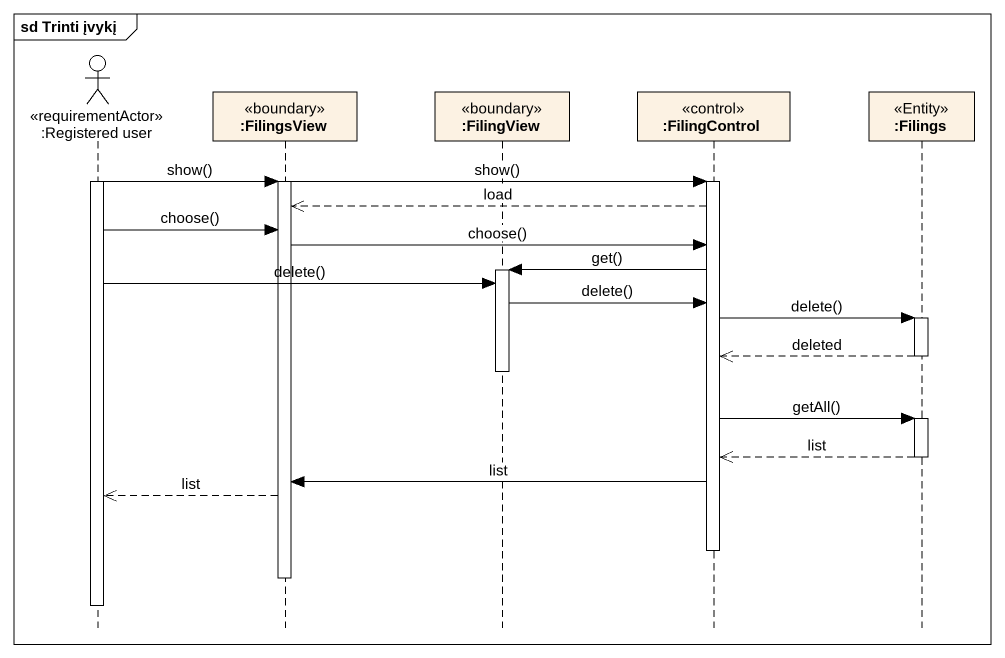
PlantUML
@startuml
mainframe sd Trinti įvykį
hide footbox
actor ":Registered user" as Registered_user <<requirementActor>>
participant ":FilingsView" as FilingsView <<boundary>>
participant ":FilingView" as FilingView <<boundary>>
participant ":FilingControl" as FilingControl <<control>>
participant ":Filings" as Filings <<Entity>>

activate Registered_user
Registered_user -> FilingsView : show()
FilingsView -> FilingControl : show()
activate FilingControl
activate FilingsView
FilingControl -->> FilingsView : load
Registered_user -> FilingsView : choose()
FilingsView -> FilingControl : choose()
FilingControl -> FilingView : get()
activate FilingView
Registered_user -> FilingView : delete()
FilingView -> FilingControl : delete()
FilingControl -> Filings : delete()
activate Filings
Filings -->> FilingControl : deleted
deactivate Filings
deactivate FilingView
FilingControl -> Filings : getAll()
activate Filings
Filings -->> FilingControl : list
deactivate Filings
FilingControl -> FilingsView : list
FilingsView -->> Registered_user : list
deactivate FilingControl
deactivate FilingsView
deactivate Registered_user
@enduml
